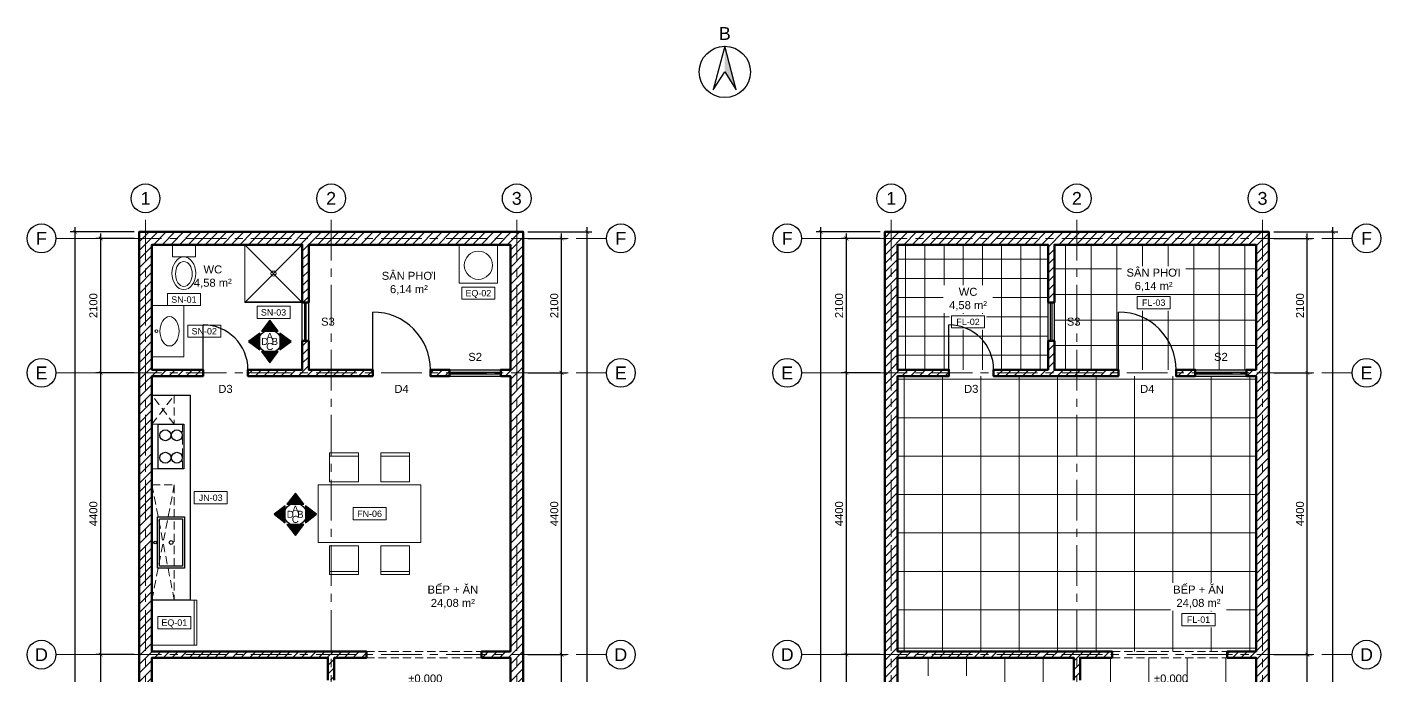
# Model space of a CAD drawing. Header units: millimetres. Extents: x -3500 to 198005, y -63125 to 18900.
# Drawn here: x 79638 to 100788, y 8067 to 18200 of the extents above; entities that cross this region are included whole.
import ezdxf
from ezdxf.enums import TextEntityAlignment as Align

# ---------------------------------------------------------------- set-up
doc = ezdxf.new("R2010")
doc.units = ezdxf.units.MM
doc.header["$LTSCALE"] = 40
doc.linetypes.add('CENTER', pattern=[50.8, 31.75, -6.35, 6.35, -6.35])
doc.linetypes.add('HIDDEN', pattern=[9.525, 6.35, -3.175])
for name, color, linetype, lineweight in [('A-ANNO-DIMS', 1, 'Continuous', 18), ('A-ANNO-NOTE', 7, 'Continuous', 18), ('A-ANNO-ROOM', 7, 'Continuous', 25), ('A-ANNO-SYMB', 7, 'Continuous', 25), ('A-ANNO-TEXT', 7, 'Continuous', 18), ('A-DOOR', 3, 'Continuous', 25), ('A-EQPM', 8, 'Continuous', 18), ('A-FLOR-CASE', 30, 'Continuous', 25), ('A-FLOR-FIXT', 5, 'Continuous', 18), ('A-FLOR-PATT', 8, 'Continuous', 9), ('A-FURN', 8, 'Continuous', 18), ('A-GLAZ', 4, 'Continuous', 25), ('A-HIDD', 8, 'HIDDEN', 18), ('A-OPEN', 8, 'HIDDEN', 18), ('A-WALL', 7, 'Continuous', 50), ('A-WALL-PATT', 8, 'Continuous', 9), ('S-GRID', 1, 'CENTER', 18), ('S-GRID-IDEN', 7, 'Continuous', 25)]:
    doc.layers.add(name, color=color, linetype=linetype, lineweight=lineweight)
doc.styles.add('MCP-ARIAL', font='arial.ttf')
doc.dimstyles.new('MCP-1-50', dxfattribs={"dimscale": 50, "dimtxt": 2.5, "dimasz": 1.2, "dimexe": 1.5, "dimexo": 1.5, "dimgap": 1, "dimtad": 1, "dimdec": 0, "dimdsep": 46, "dimtxsty": 'MCP-ARIAL', "dimblk": 'ARCHTICK', "dimblk1": 'ARCHTICK', "dimblk2": 'ARCHTICK', "dimcen": 0.09, "dimdle": 1.5, "dimclrd": 256, "dimclre": 256, "dimclrt": 256, "dimadec": 0, "dimazin": 0, "dimtfac": 1, "dimtdec": 4, "dimtmove": 2, "dimatfit": 3, "dimfxl": 1, "dimtolj": 1, "dimtzin": 0, "dimarcsym": 0})

# ---------------------------------------------------------------- blocks, each defined once
blk = doc.blocks.new('_ArchTick')
at = {"color": 0, "linetype": 'ByBlock', "const_width": 0.15}
blk.add_lwpolyline([(-0.5, -0.5), (0.5, 0.5)], dxfattribs=at)
blk = doc.blocks.new('*D98')
at = {"layer": 'A-ANNO-DIMS', "lineweight": -2, "transparency": 16777216}
for p, q in [((80788, 4125), (80788, 8475)), ((81313, 8400), (80713, 8400)), ((81313, 4200), (80713, 4200))]:
    blk.add_line(p, q, dxfattribs=at)
at = {"layer": 'Defpoints', "color": 0, "transparency": 16777216}
for p in [(80788, 8400), (81388, 8400), (81388, 4200)]:
    blk.add_point(p, dxfattribs=at)
at = {"layer": 'A-ANNO-DIMS', "lineweight": -2, "transparency": 16777216, "xscale": 60, "yscale": 60, "zscale": 60}
for p, rotation in [((80788, 8400), 90), ((80788, 4200), 270)]:
    blk.add_blockref('_ArchTick', p, dxfattribs=dict(at, rotation=rotation))
at = {"layer": 'A-ANNO-DIMS', "transparency": 16777216, "insert": (80674, 6300), "char_height": 125, "attachment_point": 5, "rotation": 90, "style": 'MCP-ARIAL'}
blk.add_mtext('\\A1;4200', dxfattribs=at)
blk = doc.blocks.new('*D99')
at = {"layer": 'A-ANNO-DIMS', "lineweight": -2, "transparency": 16777216}
for p, q in [((81313, 12800), (80713, 12800)), ((80788, 8325), (80788, 12875)), ((81313, 8400), (80713, 8400))]:
    blk.add_line(p, q, dxfattribs=at)
at = {"layer": 'Defpoints', "color": 0, "transparency": 16777216}
for p in [(80788, 12800), (81388, 12800), (81388, 8400)]:
    blk.add_point(p, dxfattribs=at)
at = {"layer": 'A-ANNO-DIMS', "lineweight": -2, "transparency": 16777216, "xscale": 60, "yscale": 60, "zscale": 60}
for p, rotation in [((80788, 12800), 90), ((80788, 8400), 270)]:
    blk.add_blockref('_ArchTick', p, dxfattribs=dict(at, rotation=rotation))
at = {"layer": 'A-ANNO-DIMS', "transparency": 16777216, "insert": (80674, 10600), "char_height": 125, "attachment_point": 5, "rotation": 90, "style": 'MCP-ARIAL'}
blk.add_mtext('\\A1;4400', dxfattribs=at)
blk = doc.blocks.new('*D100')
at = {"layer": 'A-ANNO-DIMS', "lineweight": -2, "transparency": 16777216}
for p, q in [((81313, 14900), (80713, 14900)), ((80788, 12725), (80788, 14975)), ((81313, 12800), (80713, 12800))]:
    blk.add_line(p, q, dxfattribs=at)
at = {"layer": 'Defpoints', "color": 0, "transparency": 16777216}
for p in [(80788, 14900), (81388, 14900), (81388, 12800)]:
    blk.add_point(p, dxfattribs=at)
at = {"layer": 'A-ANNO-DIMS', "lineweight": -2, "transparency": 16777216, "xscale": 60, "yscale": 60, "zscale": 60}
for p, rotation in [((80788, 14900), 90), ((80788, 12800), 270)]:
    blk.add_blockref('_ArchTick', p, dxfattribs=dict(at, rotation=rotation))
at = {"layer": 'A-ANNO-DIMS', "transparency": 16777216, "insert": (80674, 13850), "char_height": 125, "attachment_point": 5, "rotation": 90, "style": 'MCP-ARIAL'}
blk.add_mtext('\\A1;2100', dxfattribs=at)
blk = doc.blocks.new('*D101')
at = {"layer": 'A-ANNO-DIMS', "lineweight": -2, "transparency": 16777216}
for p, q in [((80388, -75), (80388, 15075)), ((81313, 15000), (80313, 15000)), ((81313, 0), (80313, 0))]:
    blk.add_line(p, q, dxfattribs=at)
at = {"layer": 'Defpoints', "color": 0, "transparency": 16777216}
for p in [(80388, 15000), (81388, 15000), (81388, 0)]:
    blk.add_point(p, dxfattribs=at)
at = {"layer": 'A-ANNO-DIMS', "lineweight": -2, "transparency": 16777216, "xscale": 60, "yscale": 60, "zscale": 60}
for p, rotation in [((80388, 15000), 90), ((80388, 0), 270)]:
    blk.add_blockref('_ArchTick', p, dxfattribs=dict(at, rotation=rotation))
at = {"layer": 'A-ANNO-DIMS', "transparency": 16777216, "insert": (80274, 7500), "char_height": 125, "attachment_point": 5, "rotation": 90, "style": 'MCP-ARIAL'}
blk.add_mtext('\\A1;15000', dxfattribs=at)
blk = doc.blocks.new('*D104')
at = {"layer": 'A-ANNO-DIMS', "lineweight": -2, "transparency": 16777216}
for p, q in [((87988, 4125), (87988, 8475)), ((87463, 8400), (88063, 8400)), ((87463, 4200), (88063, 4200))]:
    blk.add_line(p, q, dxfattribs=at)
at = {"layer": 'Defpoints', "color": 0, "transparency": 16777216}
for p in [(87388, 8400), (87988, 8400), (87388, 4200)]:
    blk.add_point(p, dxfattribs=at)
at = {"layer": 'A-ANNO-DIMS', "lineweight": -2, "transparency": 16777216, "xscale": 60, "yscale": 60, "zscale": 60}
for p, rotation in [((87988, 8400), 90), ((87988, 4200), 270)]:
    blk.add_blockref('_ArchTick', p, dxfattribs=dict(at, rotation=rotation))
at = {"layer": 'A-ANNO-DIMS', "transparency": 16777216, "insert": (87874, 6300), "char_height": 125, "attachment_point": 5, "rotation": 90, "style": 'MCP-ARIAL'}
blk.add_mtext('\\A1;4200', dxfattribs=at)
blk = doc.blocks.new('*D105')
at = {"layer": 'A-ANNO-DIMS', "lineweight": -2, "transparency": 16777216}
for p, q in [((87463, 12800), (88063, 12800)), ((87988, 8325), (87988, 12875)), ((87463, 8400), (88063, 8400))]:
    blk.add_line(p, q, dxfattribs=at)
at = {"layer": 'Defpoints', "color": 0, "transparency": 16777216}
for p in [(87388, 12800), (87988, 12800), (87388, 8400)]:
    blk.add_point(p, dxfattribs=at)
at = {"layer": 'A-ANNO-DIMS', "lineweight": -2, "transparency": 16777216, "xscale": 60, "yscale": 60, "zscale": 60}
for p, rotation in [((87988, 12800), 90), ((87988, 8400), 270)]:
    blk.add_blockref('_ArchTick', p, dxfattribs=dict(at, rotation=rotation))
at = {"layer": 'A-ANNO-DIMS', "transparency": 16777216, "insert": (87874, 10600), "char_height": 125, "attachment_point": 5, "rotation": 90, "style": 'MCP-ARIAL'}
blk.add_mtext('\\A1;4400', dxfattribs=at)
blk = doc.blocks.new('*D106')
at = {"layer": 'A-ANNO-DIMS', "lineweight": -2, "transparency": 16777216}
for p, q in [((87463, 14900), (88063, 14900)), ((87988, 12725), (87988, 14975)), ((87463, 12800), (88063, 12800))]:
    blk.add_line(p, q, dxfattribs=at)
at = {"layer": 'Defpoints', "color": 0, "transparency": 16777216}
for p in [(87388, 14900), (87988, 14900), (87388, 12800)]:
    blk.add_point(p, dxfattribs=at)
at = {"layer": 'A-ANNO-DIMS', "lineweight": -2, "transparency": 16777216, "xscale": 60, "yscale": 60, "zscale": 60}
for p, rotation in [((87988, 14900), 90), ((87988, 12800), 270)]:
    blk.add_blockref('_ArchTick', p, dxfattribs=dict(at, rotation=rotation))
at = {"layer": 'A-ANNO-DIMS', "transparency": 16777216, "insert": (87874, 13850), "char_height": 125, "attachment_point": 5, "rotation": 90, "style": 'MCP-ARIAL'}
blk.add_mtext('\\A1;2100', dxfattribs=at)
blk = doc.blocks.new('*D107')
at = {"layer": 'A-ANNO-DIMS', "lineweight": -2, "transparency": 16777216}
for p, q in [((88388, -75), (88388, 15075)), ((87463, 15000), (88463, 15000)), ((87463, 0), (88463, 0))]:
    blk.add_line(p, q, dxfattribs=at)
at = {"layer": 'Defpoints', "color": 0, "transparency": 16777216}
for p in [(87388, 15000), (88388, 15000), (87388, 0)]:
    blk.add_point(p, dxfattribs=at)
at = {"layer": 'A-ANNO-DIMS', "lineweight": -2, "transparency": 16777216, "xscale": 60, "yscale": 60, "zscale": 60}
for p, rotation in [((88388, 15000), 90), ((88388, 0), 270)]:
    blk.add_blockref('_ArchTick', p, dxfattribs=dict(at, rotation=rotation))
at = {"layer": 'A-ANNO-DIMS', "transparency": 16777216, "insert": (88274, 7500), "char_height": 125, "attachment_point": 5, "rotation": 90, "style": 'MCP-ARIAL'}
blk.add_mtext('\\A1;15000', dxfattribs=at)
blk = doc.blocks.new('*D116')
at = {"layer": 'A-ANNO-DIMS', "lineweight": -2, "transparency": 16777216}
for p, q in [((92438, 4125), (92438, 8475)), ((92963, 8400), (92363, 8400)), ((92963, 4200), (92363, 4200))]:
    blk.add_line(p, q, dxfattribs=at)
at = {"layer": 'Defpoints', "color": 0, "transparency": 16777216}
for p in [(92438, 8400), (93038, 8400), (93038, 4200)]:
    blk.add_point(p, dxfattribs=at)
at = {"layer": 'A-ANNO-DIMS', "lineweight": -2, "transparency": 16777216, "xscale": 60, "yscale": 60, "zscale": 60}
for p, rotation in [((92438, 8400), 90), ((92438, 4200), 270)]:
    blk.add_blockref('_ArchTick', p, dxfattribs=dict(at, rotation=rotation))
at = {"layer": 'A-ANNO-DIMS', "transparency": 16777216, "insert": (92324, 6300), "char_height": 125, "attachment_point": 5, "rotation": 90, "style": 'MCP-ARIAL'}
blk.add_mtext('\\A1;4200', dxfattribs=at)
blk = doc.blocks.new('*D117')
at = {"layer": 'A-ANNO-DIMS', "lineweight": -2, "transparency": 16777216}
for p, q in [((92963, 12800), (92363, 12800)), ((92438, 8325), (92438, 12875)), ((92963, 8400), (92363, 8400))]:
    blk.add_line(p, q, dxfattribs=at)
at = {"layer": 'Defpoints', "color": 0, "transparency": 16777216}
for p in [(92438, 12800), (93038, 12800), (93038, 8400)]:
    blk.add_point(p, dxfattribs=at)
at = {"layer": 'A-ANNO-DIMS', "lineweight": -2, "transparency": 16777216, "xscale": 60, "yscale": 60, "zscale": 60}
for p, rotation in [((92438, 12800), 90), ((92438, 8400), 270)]:
    blk.add_blockref('_ArchTick', p, dxfattribs=dict(at, rotation=rotation))
at = {"layer": 'A-ANNO-DIMS', "transparency": 16777216, "insert": (92324, 10600), "char_height": 125, "attachment_point": 5, "rotation": 90, "style": 'MCP-ARIAL'}
blk.add_mtext('\\A1;4400', dxfattribs=at)
blk = doc.blocks.new('*D118')
at = {"layer": 'A-ANNO-DIMS', "lineweight": -2, "transparency": 16777216}
for p, q in [((92963, 14900), (92363, 14900)), ((92438, 12725), (92438, 14975)), ((92963, 12800), (92363, 12800))]:
    blk.add_line(p, q, dxfattribs=at)
at = {"layer": 'Defpoints', "color": 0, "transparency": 16777216}
for p in [(92438, 14900), (93038, 14900), (93038, 12800)]:
    blk.add_point(p, dxfattribs=at)
at = {"layer": 'A-ANNO-DIMS', "lineweight": -2, "transparency": 16777216, "xscale": 60, "yscale": 60, "zscale": 60}
for p, rotation in [((92438, 14900), 90), ((92438, 12800), 270)]:
    blk.add_blockref('_ArchTick', p, dxfattribs=dict(at, rotation=rotation))
at = {"layer": 'A-ANNO-DIMS', "transparency": 16777216, "insert": (92324, 13850), "char_height": 125, "attachment_point": 5, "rotation": 90, "style": 'MCP-ARIAL'}
blk.add_mtext('\\A1;2100', dxfattribs=at)
blk = doc.blocks.new('*D119')
at = {"layer": 'A-ANNO-DIMS', "lineweight": -2, "transparency": 16777216}
for p, q in [((92038, -75), (92038, 15075)), ((92963, 15000), (91963, 15000)), ((92963, 0), (91963, 0))]:
    blk.add_line(p, q, dxfattribs=at)
at = {"layer": 'Defpoints', "color": 0, "transparency": 16777216}
for p in [(92038, 15000), (93038, 15000), (93038, 0)]:
    blk.add_point(p, dxfattribs=at)
at = {"layer": 'A-ANNO-DIMS', "lineweight": -2, "transparency": 16777216, "xscale": 60, "yscale": 60, "zscale": 60}
for p, rotation in [((92038, 15000), 90), ((92038, 0), 270)]:
    blk.add_blockref('_ArchTick', p, dxfattribs=dict(at, rotation=rotation))
at = {"layer": 'A-ANNO-DIMS', "transparency": 16777216, "insert": (91924, 7500), "char_height": 125, "attachment_point": 5, "rotation": 90, "style": 'MCP-ARIAL'}
blk.add_mtext('\\A1;15000', dxfattribs=at)
blk = doc.blocks.new('*D122')
at = {"layer": 'A-ANNO-DIMS', "lineweight": -2, "transparency": 16777216}
for p, q in [((99638, 4125), (99638, 8475)), ((99113, 8400), (99713, 8400)), ((99113, 4200), (99713, 4200))]:
    blk.add_line(p, q, dxfattribs=at)
at = {"layer": 'Defpoints', "color": 0, "transparency": 16777216}
for p in [(99038, 8400), (99638, 8400), (99038, 4200)]:
    blk.add_point(p, dxfattribs=at)
at = {"layer": 'A-ANNO-DIMS', "lineweight": -2, "transparency": 16777216, "xscale": 60, "yscale": 60, "zscale": 60}
for p, rotation in [((99638, 8400), 90), ((99638, 4200), 270)]:
    blk.add_blockref('_ArchTick', p, dxfattribs=dict(at, rotation=rotation))
at = {"layer": 'A-ANNO-DIMS', "transparency": 16777216, "insert": (99524, 6300), "char_height": 125, "attachment_point": 5, "rotation": 90, "style": 'MCP-ARIAL'}
blk.add_mtext('\\A1;4200', dxfattribs=at)
blk = doc.blocks.new('*D123')
at = {"layer": 'A-ANNO-DIMS', "lineweight": -2, "transparency": 16777216}
for p, q in [((99113, 12800), (99713, 12800)), ((99638, 8325), (99638, 12875)), ((99113, 8400), (99713, 8400))]:
    blk.add_line(p, q, dxfattribs=at)
at = {"layer": 'Defpoints', "color": 0, "transparency": 16777216}
for p in [(99038, 12800), (99638, 12800), (99038, 8400)]:
    blk.add_point(p, dxfattribs=at)
at = {"layer": 'A-ANNO-DIMS', "lineweight": -2, "transparency": 16777216, "xscale": 60, "yscale": 60, "zscale": 60}
for p, rotation in [((99638, 12800), 90), ((99638, 8400), 270)]:
    blk.add_blockref('_ArchTick', p, dxfattribs=dict(at, rotation=rotation))
at = {"layer": 'A-ANNO-DIMS', "transparency": 16777216, "insert": (99524, 10600), "char_height": 125, "attachment_point": 5, "rotation": 90, "style": 'MCP-ARIAL'}
blk.add_mtext('\\A1;4400', dxfattribs=at)
blk = doc.blocks.new('*D124')
at = {"layer": 'A-ANNO-DIMS', "lineweight": -2, "transparency": 16777216}
for p, q in [((99113, 14900), (99713, 14900)), ((99638, 12725), (99638, 14975)), ((99113, 12800), (99713, 12800))]:
    blk.add_line(p, q, dxfattribs=at)
at = {"layer": 'Defpoints', "color": 0, "transparency": 16777216}
for p in [(99038, 14900), (99638, 14900), (99038, 12800)]:
    blk.add_point(p, dxfattribs=at)
at = {"layer": 'A-ANNO-DIMS', "lineweight": -2, "transparency": 16777216, "xscale": 60, "yscale": 60, "zscale": 60}
for p, rotation in [((99638, 14900), 90), ((99638, 12800), 270)]:
    blk.add_blockref('_ArchTick', p, dxfattribs=dict(at, rotation=rotation))
at = {"layer": 'A-ANNO-DIMS', "transparency": 16777216, "insert": (99524, 13850), "char_height": 125, "attachment_point": 5, "rotation": 90, "style": 'MCP-ARIAL'}
blk.add_mtext('\\A1;2100', dxfattribs=at)
blk = doc.blocks.new('*D125')
at = {"layer": 'A-ANNO-DIMS', "lineweight": -2, "transparency": 16777216}
for p, q in [((100038, -75), (100038, 15075)), ((99113, 15000), (100113, 15000)), ((99113, 0), (100113, 0))]:
    blk.add_line(p, q, dxfattribs=at)
at = {"layer": 'Defpoints', "color": 0, "transparency": 16777216}
for p in [(99038, 15000), (100038, 15000), (99038, 0)]:
    blk.add_point(p, dxfattribs=at)
at = {"layer": 'A-ANNO-DIMS', "lineweight": -2, "transparency": 16777216, "xscale": 60, "yscale": 60, "zscale": 60}
for p, rotation in [((100038, 15000), 90), ((100038, 0), 270)]:
    blk.add_blockref('_ArchTick', p, dxfattribs=dict(at, rotation=rotation))
at = {"layer": 'A-ANNO-DIMS', "transparency": 16777216, "insert": (99924, 7500), "char_height": 125, "attachment_point": 5, "rotation": 90, "style": 'MCP-ARIAL'}
blk.add_mtext('\\A1;15000', dxfattribs=at)

msp = doc.modelspace()

# ---------------------------------------------------------------- hatches: boundary and pattern name
at = {"layer": 'A-ANNO-SYMB'}
for points in [[(90537.933, 17900), (90537.933, 17500), (90717.933, 17220)], [(83429.18, 13623.75), (83297.93, 13448.75), (83560.43, 13448.75)], [(83096.68, 13291.25), (83271.68, 13160), (83271.68, 13422.5)], [(83761.68, 13291.25), (83586.68, 13422.5), (83586.68, 13160)], [(83429.18, 12958.75), (83560.43, 13133.75), (83297.93, 13133.75)], [(83829.18, 10923.75), (83697.93, 10748.75), (83960.43, 10748.75)], [(83496.68, 10591.25), (83671.68, 10460), (83671.68, 10722.5)], [(84161.68, 10591.25), (83986.68, 10722.5), (83986.68, 10460)], [(83829.18, 10258.75), (83960.43, 10433.75), (83697.93, 10433.75)]]:
    msp.add_hatch(color=256, dxfattribs=at).paths.add_polyline_path(points, flags=16)
at = {"layer": 'A-WALL-PATT'}
h = msp.add_hatch(dxfattribs=at)
h.set_pattern_fill('ANSI31', color=256, scale=30, style=0)
h.paths.add_polyline_path([(84437.933, 3200), (84337.933, 3200), (84337.933, 1850), (84287.933, 1800), (84287.933, 200), (83737.933, 200), (83737.933, 0), (84487.933, 0), (84487.933, 1700), (84937.933, 1700), (84937.933, 1900), (84437.933, 1900)], flags=16)
h.paths.add_polyline_path([(86237.933, 12750), (86237.933, 12850), (85937.933, 12850), (85937.933, 12750)], flags=16)
h.paths.add_polyline_path([(84037.933, 13300), (83937.933, 13300), (83937.933, 12850), (83087.933, 12850), (83087.933, 12750), (85037.933, 12750), (85037.933, 12850), (84037.933, 12850)], flags=16)
h.paths.add_polyline_path([(83937.933, 13900), (84037.933, 13900), (84037.933, 14800), (87187.933, 14800), (87187.933, 12850), (87037.933, 12850), (87037.933, 12750), (87187.933, 12750), (87187.933, 8450), (86737.933, 8450), (86737.933, 8350), (87187.933, 8350), (87187.933, 1900), (86737.933, 1900), (86737.933, 1700), (87387.933, 1700), (87387.933, 15000), (81387.933, 15000), (81387.933, 0), (82137.933, 0), (82137.933, 200), (81587.933, 200), (81587.933, 4150), (84337.933, 4150), (84337.933, 4000), (84437.933, 4000), (84437.933, 7200), (84337.933, 7200), (84337.933, 4250), (81587.933, 4250), (81587.933, 8350), (84337.933, 8350), (84337.933, 8000), (84437.933, 8000), (84437.933, 8350), (84937.933, 8350), (84937.933, 8450), (81587.933, 8450), (81587.933, 12750), (82387.933, 12750), (82387.933, 12850), (81587.933, 12850), (81587.933, 14800), (83937.933, 14800)], flags=16)
h = msp.add_hatch(dxfattribs=at)
h.set_pattern_fill('ANSI31', color=256, scale=30, style=0)
h.paths.add_polyline_path([(96087.933, 3200), (95987.933, 3200), (95987.933, 1850), (95937.933, 1800), (95937.933, 200), (95387.933, 200), (95387.933, 0), (96137.933, 0), (96137.933, 1700), (96587.933, 1700), (96587.933, 1900), (96087.933, 1900)], flags=16)
h.paths.add_polyline_path([(97887.933, 12750), (97887.933, 12850), (97587.933, 12850), (97587.933, 12750)], flags=16)
h.paths.add_polyline_path([(95687.933, 13300), (95587.933, 13300), (95587.933, 12850), (94737.933, 12850), (94737.933, 12750), (96687.933, 12750), (96687.933, 12850), (95687.933, 12850)], flags=16)
h.paths.add_polyline_path([(95587.933, 13900), (95687.933, 13900), (95687.933, 14800), (98837.933, 14800), (98837.933, 12850), (98687.933, 12850), (98687.933, 12750), (98837.933, 12750), (98837.933, 8450), (98387.933, 8450), (98387.933, 8350), (98837.933, 8350), (98837.933, 1900), (98387.933, 1900), (98387.933, 1700), (99037.933, 1700), (99037.933, 15000), (93037.933, 15000), (93037.933, 0), (93787.933, 0), (93787.933, 200), (93237.933, 200), (93237.933, 4150), (95987.933, 4150), (95987.933, 4000), (96087.933, 4000), (96087.933, 7200), (95987.933, 7200), (95987.933, 4250), (93237.933, 4250), (93237.933, 8350), (95987.933, 8350), (95987.933, 8000), (96087.933, 8000), (96087.933, 8350), (96587.933, 8350), (96587.933, 8450), (93237.933, 8450), (93237.933, 12750), (94037.933, 12750), (94037.933, 12850), (93237.933, 12850), (93237.933, 14800), (95587.933, 14800)], flags=16)

# ---------------------------------------------------------------- linework, layer by layer
at = {"layer": 'A-ANNO-NOTE'}
for points in [[(81829.93, 13850), (82345.93, 13850), (82345.93, 14040), (81829.93, 14040)], [(86429.93, 13950), (86945.93, 13950), (86945.93, 14140), (86429.93, 14140)], [(96979.93, 13801.25), (97495.93, 13801.25), (97495.93, 13991.25), (96979.93, 13991.25)], [(83229.93, 13650), (83745.93, 13650), (83745.93, 13840), (83229.93, 13840)], [(82147.93, 13355), (82663.93, 13355), (82663.93, 13545), (82147.93, 13545)], [(94079.93, 13501.25), (94595.93, 13501.25), (94595.93, 13691.25), (94079.93, 13691.25)], [(82247.93, 10755), (82763.93, 10755), (82763.93, 10945), (82247.93, 10945)], [(84729.93, 10505), (85245.93, 10505), (85245.93, 10695), (84729.93, 10695)], [(81679.93, 8805), (82195.93, 8805), (82195.93, 8995), (81679.93, 8995)], [(97679.93, 8851.25), (98195.93, 8851.25), (98195.93, 9041.25), (97679.93, 9041.25)]]:
    msp.add_lwpolyline(points, close=True, dxfattribs=at)
at = {"layer": 'A-ANNO-SYMB'}
for points in [[(90537.933, 17900), (90357.933, 17220), (90537.933, 17500), (90717.933, 17220)], [(83429.18, 13623.75), (83297.93, 13448.75), (83560.43, 13448.75)], [(83096.68, 13291.25), (83271.68, 13160), (83271.68, 13422.5)], [(83761.68, 13291.25), (83586.68, 13422.5), (83586.68, 13160)], [(83429.18, 12958.75), (83560.43, 13133.75), (83297.93, 13133.75)], [(83829.18, 10923.75), (83697.93, 10748.75), (83960.43, 10748.75)], [(83496.68, 10591.25), (83671.68, 10460), (83671.68, 10722.5)], [(84161.68, 10591.25), (83986.68, 10722.5), (83986.68, 10460)], [(83829.18, 10258.75), (83960.43, 10433.75), (83697.93, 10433.75)]]:
    msp.add_lwpolyline(points, close=True, dxfattribs=at)
for centre, radius in [((90537.933, 17500), 400), ((83429.18, 13291.25), 175), ((83829.18, 10591.25), 175)]:
    msp.add_circle(centre, radius, dxfattribs=at)
at = {"layer": 'A-DOOR'}
for p, q in [((85037.933, 12850), (85037.933, 13750)), ((96687.933, 12850), (96687.933, 13750)), ((82387.933, 12850), (82387.933, 13550)), ((94037.933, 12850), (94037.933, 13550))]:
    msp.add_line(p, q, dxfattribs=at)
for centre, radius, start in [((85037.933, 12850), 900, 0), ((96687.933, 12850), 900, 0), ((82387.933, 12850), 700, 360), ((94037.933, 12850), 700, 360)]:
    msp.add_arc(centre, radius, start, 90, dxfattribs=at)
at = {"layer": 'A-EQPM'}
msp.add_line((82247.93, 8550), (82247.93, 9250), dxfattribs=at)
for points in [[(86387.93, 14800), (86987.93, 14800), (86987.93, 14200), (86387.93, 14200)], [(81587.93, 8550), (81587.93, 9250), (82287.93, 9250), (82287.93, 8550)]]:
    msp.add_lwpolyline(points, close=True, dxfattribs=at)
msp.add_circle((86687.93, 14480), 220, dxfattribs=at)
at = {"layer": 'A-FLOR-CASE'}
for points in [[(81587.93, 9250), (81587.93, 12450), (82187.93, 12450), (82187.93, 9250)], [(81687.93, 11300), (81687.93, 12000), (82087.93, 12000), (82087.93, 11300)], [(81677.93, 9750), (81677.93, 10550), (82097.93, 10550), (82097.93, 9750)], [(81707.93, 9780), (81707.93, 10520), (82067.93, 10520), (82067.93, 9780)]]:
    msp.add_lwpolyline(points, close=True, dxfattribs=at)
for centre, radius in [((81797.93, 11825), 85), ((81977.93, 11825), 85), ((81797.93, 11475), 85), ((81977.93, 11475), 85), ((81637.93, 10150), 22), ((81887.93, 10150), 30)]:
    msp.add_circle(centre, radius, dxfattribs=at)
at = {"layer": 'A-FLOR-FIXT'}
for p, q in [((83037.93, 14800), (83937.93, 13900)), ((83937.93, 14800), (83037.93, 13900))]:
    msp.add_line(p, q, dxfattribs=at)
for points in [[(81907.93, 14800), (82267.93, 14800), (82267.93, 14610), (81907.93, 14610)], [(83037.93, 14800), (83937.93, 14800), (83937.93, 13900), (83037.93, 13900)], [(81587.93, 13050), (81587.93, 13850), (82087.93, 13850), (82087.93, 13050)]]:
    msp.add_lwpolyline(points, close=True, dxfattribs=at)
for centre, radius in [((83487.93, 14350), 40), ((81657.93, 13450), 22)]:
    msp.add_circle(centre, radius, dxfattribs=at)
for centre, major_axis, ratio in [((82087.93, 14355), (0, -255), 0.73), ((82087.93, 14345), (0, -195), 0.67), ((81862.93, 13450), (0, 230), 0.65)]:
    msp.add_ellipse(centre, major_axis=major_axis, ratio=ratio, dxfattribs=at)
at = {"layer": 'A-FLOR-PATT'}
for p, q in [((93362.93, 12850), (93362.93, 14800)), ((93662.93, 12850), (93662.93, 14800)), ((93962.93, 14168.75), (93962.93, 14800)), ((94262.93, 14168.75), (94262.93, 14800)), ((94562.93, 14168.75), (94562.93, 14800)), ((94862.93, 12850), (94862.93, 14800)), ((95162.93, 12850), (95162.93, 14800)), ((95462.93, 12850), (95462.93, 14800)), ((95862.93, 12850), (95862.93, 14800)), ((96262.93, 12850), (96262.93, 14800)), ((96662.93, 12850), (96662.93, 14800)), ((97062.93, 14468.75), (97062.93, 14800)), ((97462.93, 14468.75), (97462.93, 14800)), ((97862.93, 12850), (97862.93, 14800)), ((98262.93, 12850), (98262.93, 14800)), ((98662.93, 12850), (98662.93, 14800)), ((93237.93, 14575), (95587.93, 14575)), ((95687.93, 14425), (96735.43, 14425)), ((97740.43, 14425), (98837.93, 14425)), ((93237.93, 14275), (95587.93, 14275)), ((93237.93, 13975), (93948.56, 13975)), ((94727.31, 13975), (95587.93, 13975)), ((95687.93, 14025), (98837.93, 14025)), ((97062.93, 14021.25), (97062.93, 14031.25)), ((97462.93, 14021.25), (97462.93, 14031.25)), ((97062.93, 12850), (97062.93, 13771.25)), ((97462.93, 12850), (97462.93, 13771.25)), ((93237.93, 13675), (94049.93, 13675)), ((93962.93, 12850), (93962.93, 13731.25)), ((94262.93, 13721.25), (94262.93, 13731.25)), ((94562.93, 13721.25), (94562.93, 13731.25)), ((94625.93, 13675), (95587.93, 13675)), ((95687.93, 13625), (98837.93, 13625)), ((93237.93, 13375), (95587.93, 13375)), ((94262.93, 12850), (94262.93, 13471.25)), ((94562.93, 12850), (94562.93, 13471.25)), ((95687.93, 13225), (98837.93, 13225)), ((93237.93, 13075), (95587.93, 13075)), ((93237.93, 12700), (98837.93, 12700)), ((93337.93, 8450), (93337.93, 12750)), ((93937.93, 8450), (93937.93, 12750)), ((94537.93, 8450), (94537.93, 12750)), ((95137.93, 8450), (95137.93, 12750)), ((95737.93, 8450), (95737.93, 12750)), ((96337.93, 8450), (96337.93, 12750)), ((96937.93, 8450), (96937.93, 12750)), ((97537.93, 9518.75), (97537.93, 12750)), ((98137.93, 9518.75), (98137.93, 12750)), ((98737.93, 8450), (98737.93, 12750)), ((93237.93, 12100), (98837.93, 12100)), ((93237.93, 11500), (98837.93, 11500)), ((93237.93, 10900), (98837.93, 10900)), ((93237.93, 10300), (98837.93, 10300)), ((93237.93, 9700), (98837.93, 9700)), ((93237.93, 9100), (97498.56, 9100)), ((98377.31, 9100), (98837.93, 9100)), ((97537.93, 8450), (97537.93, 9081.25)), ((98137.93, 9071.25), (98137.93, 9081.25)), ((98137.93, 8450), (98137.93, 8821.25)), ((93237.93, 8500), (98837.93, 8500)), ((93712.93, 8068.75), (93712.93, 8350)), ((94312.93, 8068.75), (94312.93, 8350)), ((94912.93, 4250), (94912.93, 8350)), ((95512.93, 4250), (95512.93, 8350)), ((96562.93, 1900), (96562.93, 8350)), ((97162.93, 7018.75), (97162.93, 8350)), ((97762.93, 7018.75), (97762.93, 8350)), ((98362.93, 1900), (98362.93, 8350))]:
    msp.add_line(p, q, dxfattribs=at)
at = {"layer": 'A-FURN'}
for points in [[(84362.93, 11550), (84812.93, 11550), (84812.93, 11500), (84362.93, 11500)], [(84362.93, 11500), (84812.93, 11500), (84812.93, 11100), (84362.93, 11100)], [(85162.93, 11550), (85612.93, 11550), (85612.93, 11500), (85162.93, 11500)], [(85162.93, 11500), (85612.93, 11500), (85612.93, 11100), (85162.93, 11100)], [(84187.93, 11050), (85787.93, 11050), (85787.93, 10150), (84187.93, 10150)], [(84362.93, 10100), (84812.93, 10100), (84812.93, 9700), (84362.93, 9700)], [(85162.93, 10100), (85612.93, 10100), (85612.93, 9700), (85162.93, 9700)], [(84362.93, 9700), (84812.93, 9700), (84812.93, 9650), (84362.93, 9650)], [(85162.93, 9700), (85612.93, 9700), (85612.93, 9650), (85162.93, 9650)]]:
    msp.add_lwpolyline(points, close=True, dxfattribs=at)
at = {"layer": 'A-GLAZ'}
for p, q in [((83037.93, 13910), (83937.93, 13910)), ((83937.933, 13300), (83937.933, 13900)), ((83975.433, 13300), (83975.433, 13900)), ((84000.433, 13300), (84000.433, 13900)), ((84037.933, 13300), (84037.933, 13900)), ((95587.933, 13300), (95587.933, 13900)), ((95625.433, 13300), (95625.433, 13900)), ((95650.433, 13300), (95650.433, 13900)), ((95687.933, 13300), (95687.933, 13900)), ((86237.933, 12850), (87037.933, 12850)), ((86237.933, 12812.5), (87037.933, 12812.5)), ((86237.933, 12787.5), (87037.933, 12787.5)), ((86237.933, 12750), (87037.933, 12750)), ((97887.933, 12850), (98687.933, 12850)), ((97887.933, 12812.5), (98687.933, 12812.5)), ((97887.933, 12787.5), (98687.933, 12787.5)), ((97887.933, 12750), (98687.933, 12750))]:
    msp.add_line(p, q, dxfattribs=at)
at = {"layer": 'A-HIDD', "ltscale": 0.5}
for p, q in [((81587.93, 12000), (81937.93, 12450)), ((81937.93, 12000), (81587.93, 12450)), ((81587.93, 9250), (81937.93, 11050)), ((81937.93, 9250), (81587.93, 11050))]:
    msp.add_line(p, q, dxfattribs=at)
for points in [[(81587.93, 12000), (81587.93, 12450), (81937.93, 12450), (81937.93, 12000)], [(81587.93, 11300), (81587.93, 12000), (82067.93, 12000), (82067.93, 11300)], [(81587.93, 9250), (81587.93, 11050), (81937.93, 11050), (81937.93, 9250)]]:
    msp.add_lwpolyline(points, close=True, dxfattribs=at)
at = {"layer": 'A-OPEN', "ltscale": 0.5}
for p, q in [((84937.933, 8450), (86737.933, 8450)), ((84937.933, 8350), (86737.933, 8350)), ((96587.933, 8450), (98387.933, 8450)), ((96587.933, 8350), (98387.933, 8350))]:
    msp.add_line(p, q, dxfattribs=at)
at = {"layer": 'A-WALL'}
for points in [[(87387.933, 1700), (87387.933, 15000), (81387.933, 15000), (81387.933, 0)], [(99037.933, 1700), (99037.933, 15000), (93037.933, 15000), (93037.933, 0)], [(84437.933, 8000), (84437.933, 8350), (84937.933, 8350), (84937.933, 8450), (81587.933, 8450), (81587.933, 12750), (82387.933, 12750), (82387.933, 12850), (81587.933, 12850), (81587.933, 14800), (83937.933, 14800), (83937.933, 13900), (84037.933, 13900), (84037.933, 14800), (87187.933, 14800), (87187.933, 12850), (87037.933, 12850), (87037.933, 12750), (87187.933, 12750), (87187.933, 8450), (86737.933, 8450), (86737.933, 8350), (87187.933, 8350), (87187.933, 1900)], [(96087.933, 8000), (96087.933, 8350), (96587.933, 8350), (96587.933, 8450), (93237.933, 8450), (93237.933, 12750), (94037.933, 12750), (94037.933, 12850), (93237.933, 12850), (93237.933, 14800), (95587.933, 14800), (95587.933, 13900), (95687.933, 13900), (95687.933, 14800), (98837.933, 14800), (98837.933, 12850), (98687.933, 12850), (98687.933, 12750), (98837.933, 12750), (98837.933, 8450), (98387.933, 8450), (98387.933, 8350), (98837.933, 8350), (98837.933, 1900)], [(81587.933, 4250), (81587.933, 8350), (84337.933, 8350), (84337.933, 8000)], [(93237.933, 4250), (93237.933, 8350), (95987.933, 8350), (95987.933, 8000)]]:
    msp.add_lwpolyline(points, dxfattribs=at)
for points in [[(84037.933, 13300), (83937.933, 13300), (83937.933, 12850), (83087.933, 12850), (83087.933, 12750), (85037.933, 12750), (85037.933, 12850), (84037.933, 12850)], [(95687.933, 13300), (95587.933, 13300), (95587.933, 12850), (94737.933, 12850), (94737.933, 12750), (96687.933, 12750), (96687.933, 12850), (95687.933, 12850)], [(86237.933, 12750), (86237.933, 12850), (85937.933, 12850), (85937.933, 12750)], [(97887.933, 12750), (97887.933, 12850), (97587.933, 12850), (97587.933, 12750)]]:
    msp.add_lwpolyline(points, close=True, dxfattribs=at)
at = {"layer": 'S-GRID', "ltscale": 0.5}
for p, q in [((81487.933, -1700), (81487.933, 15300)), ((84387.933, -1700), (84387.933, 15300)), ((87287.933, -1700), (87287.933, 15300)), ((93137.933, -1700), (93137.933, 15300)), ((96037.933, -1700), (96037.933, 15300)), ((98937.933, -1700), (98937.933, 15300)), ((80087.933, 14900), (88687.933, 14900)), ((91737.933, 14900), (100337.933, 14900)), ((80087.933, 12800), (88687.933, 12800)), ((91737.933, 12800), (100337.933, 12800)), ((80087.933, 8400), (88687.933, 8400)), ((91737.933, 8400), (100337.933, 8400))]:
    msp.add_line(p, q, dxfattribs=at)
at = {"layer": 'S-GRID-IDEN'}
for centre in [(81487.933, 15525), (84387.933, 15525), (87287.933, 15525), (93137.933, 15525), (96037.933, 15525), (98937.933, 15525), (79862.933, 14900), (88912.933, 14900), (91512.933, 14900), (100562.933, 14900), (79862.933, 12800), (88912.933, 12800), (91512.933, 12800), (100562.933, 12800), (79862.933, 8400), (88912.933, 8400), (91512.933, 8400), (100562.933, 8400)]:
    msp.add_circle(centre, 225, dxfattribs=at)

# ---------------------------------------------------------------- texts
at = {"layer": 'A-ANNO-NOTE', "style": 'MCP-ARIAL'}
for s, p in [('SN-01', (82087.93, 13945)), ('EQ-02', (86687.93, 14045)), ('SN-03', (83487.93, 13745)), ('FL-03', (97237.93, 13896.25)), ('FL-02', (94337.93, 13596.25)), ('SN-02', (82405.93, 13450)), ('JN-03', (82505.93, 10850)), ('FN-06', (84987.93, 10600)), ('EQ-01', (81937.93, 8900)), ('FL-01', (97937.93, 8946.25))]:
    msp.add_text(s, height=100, dxfattribs=at).set_placement(p, align=Align.MIDDLE_CENTER)
at = {"layer": 'A-ANNO-ROOM', "char_height": 125, "attachment_point": 5, "style": 'MCP-ARIAL'}
for s, insert in [('WC\\P4,58 m²', (82539.808, 14300)), ('SÂN PHƠI\\P6,14 m²', (85602.933, 14200)), ('SÂN PHƠI\\P6,14 m²', (97237.933, 14250)), ('WC\\P4,58 m²', (94337.933, 13950)), ('BẾP + ĂN\\P24,08 m²', (86289.808, 9300)), ('BẾP + ĂN\\P24,08 m²', (97937.933, 9300))]:
    msp.add_mtext(s, dxfattribs=dict(at, insert=insert))
at = {"layer": 'A-ANNO-SYMB', "style": 'MCP-ARIAL'}
for s, height, p in [('B', 200, (90537.933, 18100)), ('D', 110, (83350.43, 13291.25)), ('A', 110, (83429.18, 13370)), ('B', 110, (83507.93, 13291.25)), ('C', 110, (83429.18, 13212.5)), ('D', 110, (83750.43, 10591.25)), ('A', 110, (83829.18, 10670)), ('B', 110, (83907.93, 10591.25)), ('C', 110, (83829.18, 10512.5))]:
    msp.add_text(s, height=height, dxfattribs=at).set_placement(p, align=Align.MIDDLE_CENTER)
for p in [(85592.933, 7965), (97242.933, 7965)]:
    msp.add_text('±0.000', height=125, dxfattribs=at).set_placement(p)
at = {"layer": 'A-ANNO-TEXT', "style": 'MCP-ARIAL'}
for s, p in [('S3', (84337.933, 13600)), ('S3', (95987.933, 13600)), ('S2', (86637.933, 13050)), ('S2', (98287.933, 13050)), ('D3', (82737.933, 12550)), ('D4', (85487.933, 12550)), ('D3', (94387.933, 12550)), ('D4', (97137.933, 12550))]:
    msp.add_text(s, height=125, dxfattribs=at).set_placement(p, align=Align.MIDDLE_CENTER)
at = {"layer": 'S-GRID-IDEN', "style": 'MCP-ARIAL'}
for s, p in [('1', (81487.933, 15525)), ('2', (84387.933, 15525)), ('3', (87287.933, 15525)), ('1', (93137.933, 15525)), ('2', (96037.933, 15525)), ('3', (98937.933, 15525)), ('F', (79862.933, 14900)), ('F', (88912.933, 14900)), ('F', (91512.933, 14900)), ('F', (100562.933, 14900)), ('E', (79862.933, 12800)), ('E', (88912.933, 12800)), ('E', (91512.933, 12800)), ('E', (100562.933, 12800)), ('D', (79862.933, 8400)), ('D', (88912.933, 8400)), ('D', (91512.933, 8400)), ('D', (100562.933, 8400))]:
    msp.add_text(s, height=200, dxfattribs=at).set_placement(p, align=Align.MIDDLE_CENTER)

# ---------------------------------------------------------------- dimensions: what is measured, and where the dimension line sits
at = {"layer": 'A-ANNO-DIMS'}
for base, p1, p2, picture, middle in [((80387.933, 15000), (81387.933, 0), (81387.933, 15000), '*D101', (80274.111, 7500)), ((88387.933, 15000), (87387.933, 0), (87387.933, 15000), '*D107', (88274.111, 7500)), ((92037.933, 15000), (93037.933, 0), (93037.933, 15000), '*D119', (91924.111, 7500)), ((100037.933, 15000), (99037.933, 0), (99037.933, 15000), '*D125', (99924.111, 7500)), ((80787.933, 14900), (81387.933, 12800), (81387.933, 14900), '*D100', (80674.111, 13850)), ((87987.933, 14900), (87387.933, 12800), (87387.933, 14900), '*D106', (87874.111, 13850)), ((92437.933, 14900), (93037.933, 12800), (93037.933, 14900), '*D118', (92324.111, 13850)), ((99637.933, 14900), (99037.933, 12800), (99037.933, 14900), '*D124', (99524.111, 13850)), ((80787.933, 12800), (81387.933, 8400), (81387.933, 12800), '*D99', (80674.111, 10600)), ((87987.933, 12800), (87387.933, 8400), (87387.933, 12800), '*D105', (87874.111, 10600)), ((92437.933, 12800), (93037.933, 8400), (93037.933, 12800), '*D117', (92324.111, 10600)), ((99637.933, 12800), (99037.933, 8400), (99037.933, 12800), '*D123', (99524.111, 10600)), ((80787.933, 8400), (81387.933, 4200), (81387.933, 8400), '*D98', (80674.111, 6300)), ((87987.933, 8400), (87387.933, 4200), (87387.933, 8400), '*D104', (87874.111, 6300)), ((92437.933, 8400), (93037.933, 4200), (93037.933, 8400), '*D116', (92324.111, 6300)), ((99637.933, 8400), (99037.933, 4200), (99037.933, 8400), '*D122', (99524.111, 6300))]:
    dim = msp.add_linear_dim(base=base, p1=p1, p2=p2, angle=90, dimstyle='MCP-1-50', dxfattribs=at)
    dim.commit()
    dim.dimension.update_dxf_attribs({"geometry": picture, "text_midpoint": middle})

doc.saveas('drawing.dxf')
